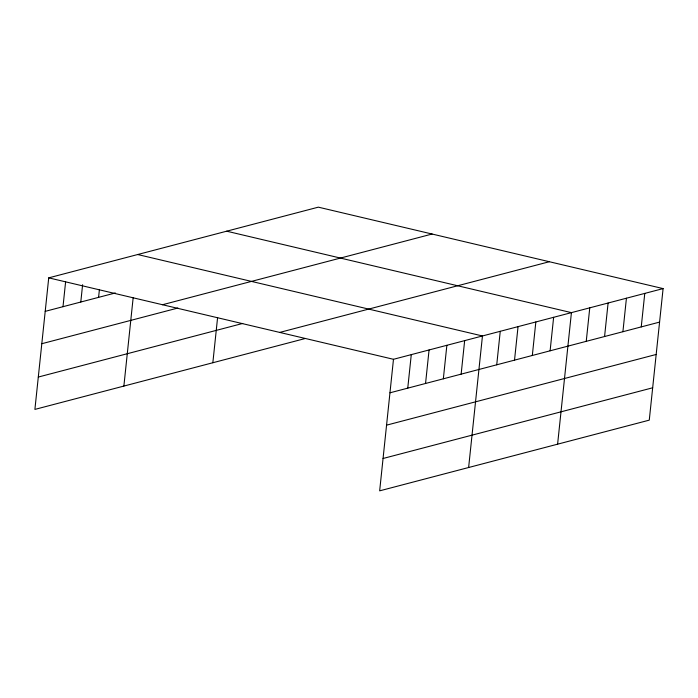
<?xml version="1.0" encoding="UTF-8"?>
<svg xmlns="http://www.w3.org/2000/svg" width="698" height="698" viewBox="0 0 698 698"><rect width="100%" height="100%" fill="white"/><g stroke="black" fill="none" stroke-linecap="round" stroke-linejoin="round"><path stroke-width="1.05" d="M663.1 288.597L393.48 359.296L379.66 490.842L649.271 420.144L663.1 288.597L318.34 207.158L48.729 277.856L34.9 409.403L304.52 338.704M63.003 306.692L65.612 281.835M80.793 302.025L82.608 284.732M98.593 297.365L99.386 289.801M123.878 386.073L133.161 297.732M212.846 362.742L217.602 317.485M407.754 388.14L411.279 354.636M425.553 383.472L429.069 349.968M443.343 378.805L446.868 345.301M461.142 374.137L464.659 340.633M468.628 467.512L482.458 335.965L137.698 254.526M496.732 364.81L500.248 331.306M514.522 360.142L518.047 326.638M532.321 355.474L535.837 321.97M550.111 350.806L553.636 317.302M557.606 444.181L571.426 312.634L226.676 231.195M586.241 341.339L589.766 307.827M604.573 336.523L608.098 303.019M622.913 331.716L626.429 298.212M641.244 326.908L644.769 293.404M45.204 311.36L115.336 292.968M162.494 304.729L432.114 234.031M41.801 343.713L177.885 308.027M38.303 377.051L242.73 323.444M279.715 332.423L549.335 261.724M389.964 392.808L659.575 322.101M386.561 425.161L656.181 354.462M383.054 458.49L652.674 387.791M48.729 277.856L393.48 359.296"/></g></svg>
